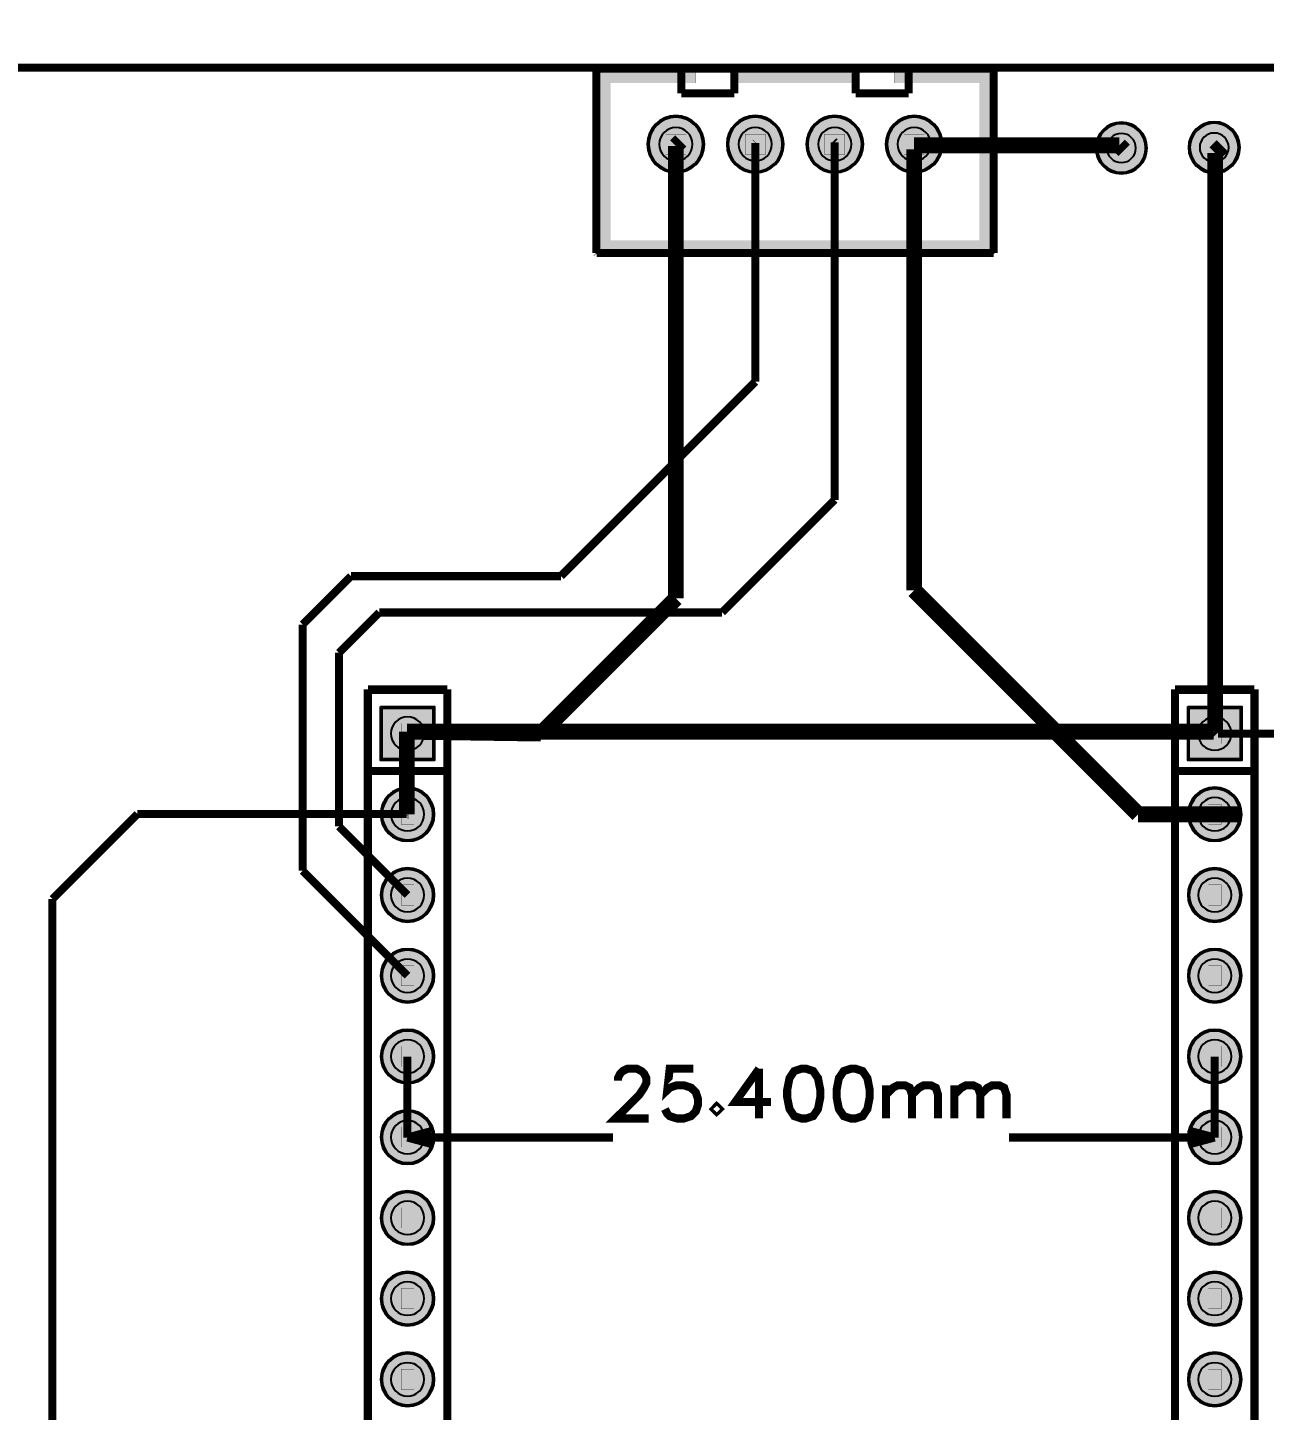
# Model space of a CAD drawing. Header units: millimetres. Extents: x 0 to 100, y -101 to 1.
# Drawn here: x 26.15 to 65.06, y -42.25 to 1.26 of the extents above; entities that cross this region are included whole.
import ezdxf

# ---------------------------------------------------------------- set-up
doc = ezdxf.new("R2010")
doc.units = ezdxf.units.MM
doc.header["$MEASUREMENT"] = 0
for name, color, linetype, true_color in [('Board-Outline-Layer', 7, 'Continuous', 0xff00ff), ('Bottom-Layer', 7, 'Continuous', 0x0000ff), ('Bottom-Paste-Mask-Layer', 7, 'Continuous', 0x800000), ('Bottom-Solder-Mask-Layer', 7, 'Continuous', 0xaa00ff), ('Component-Marking-Layer', 7, 'Continuous', 0x66ffcc), ('Component-Shape-Layer', 7, 'Continuous', 0x00cccc), ('Document-Layer', 7, 'Continuous', 0xffffff), ('Hole-Layer', 7, 'Continuous', 0x222222), ('Multi-Layer', 7, 'Continuous', 0xc0c0c0), ('Pin-Soldering-Layer', 7, 'Continuous', 0xcc9999), ('Top-Layer', 7, 'Continuous', 0xff0000), ('Top-Paste-Mask-Layer', 7, 'Continuous', 0x808080), ('Top-Silkscreen-Layer', 7, 'Continuous', 0xffcc00), ('Top-Solder-Mask-Layer', 7, 'Continuous', 0x800080)]:
    doc.layers.add(name, color=color, linetype=linetype, true_color=true_color)

msp = doc.modelspace()

# ---------------------------------------------------------------- hatches: boundary and pattern name
at = {"layer": 'Bottom-Layer'}
for points in [[(45.692, -2.413, 1), (47.392, -2.413, 1)], [(48.192, -2.413, 1), (49.892, -2.413, 1)], [(50.692, -2.413, 1), (52.392, -2.413, 1)], [(53.192, -2.413, 1), (54.892, -2.413, 1)], [(59.799, -2.531, 1), (61.323, -2.531, 1)], [(62.721, -2.516, 1), (64.245, -2.516, 1)], [(37.3, -20.155), (38.9, -20.155), (38.9, -21.755), (37.3, -21.755)], [(62.7, -20.155), (64.3, -20.155), (64.3, -21.755), (62.7, -21.755)], [(37.3, -23.495, 1), (38.9, -23.495, 1)], [(62.7, -23.495, 1), (64.3, -23.495, 1)], [(37.3, -26.035, 1), (38.9, -26.035, 1)], [(62.7, -26.035, 1), (64.3, -26.035, 1)], [(37.3, -28.575, 1), (38.9, -28.575, 1)], [(62.7, -28.575, 1), (64.3, -28.575, 1)], [(37.3, -31.115, 1), (38.9, -31.115, 1)], [(62.7, -31.115, 1), (64.3, -31.115, 1)], [(37.3, -33.655, 1), (38.9, -33.655, 1)], [(62.7, -33.655, 1), (64.3, -33.655, 1)], [(37.3, -36.195, 1), (38.9, -36.195, 1)], [(62.7, -36.195, 1), (64.3, -36.195, 1)], [(37.3, -38.735, 1), (38.9, -38.735, 1)], [(62.7, -38.735, 1), (64.3, -38.735, 1)], [(37.3, -41.275, 1), (38.9, -41.275, 1)], [(62.7, -41.275, 1), (64.3, -41.275, 1)]]:
    msp.add_hatch(color=256, dxfattribs=at).paths.add_polyline_path(points)
at = {"layer": 'Bottom-Paste-Mask-Layer'}
for points in [[(45.692, -2.413, 1), (47.392, -2.413, 1)], [(48.192, -2.413, 1), (49.892, -2.413, 1)], [(50.692, -2.413, 1), (52.392, -2.413, 1)], [(53.192, -2.413, 1), (54.892, -2.413, 1)], [(59.799, -2.531, 1), (61.323, -2.531, 1)], [(62.721, -2.516, 1), (64.245, -2.516, 1)], [(37.3, -20.155), (38.9, -20.155), (38.9, -21.755), (37.3, -21.755)], [(62.7, -20.155), (64.3, -20.155), (64.3, -21.755), (62.7, -21.755)], [(37.3, -23.495, 1), (38.9, -23.495, 1)], [(62.7, -23.495, 1), (64.3, -23.495, 1)], [(37.3, -26.035, 1), (38.9, -26.035, 1)], [(62.7, -26.035, 1), (64.3, -26.035, 1)], [(37.3, -28.575, 1), (38.9, -28.575, 1)], [(62.7, -28.575, 1), (64.3, -28.575, 1)], [(37.3, -31.115, 1), (38.9, -31.115, 1)], [(62.7, -31.115, 1), (64.3, -31.115, 1)], [(37.3, -33.655, 1), (38.9, -33.655, 1)], [(62.7, -33.655, 1), (64.3, -33.655, 1)], [(37.3, -36.195, 1), (38.9, -36.195, 1)], [(62.7, -36.195, 1), (64.3, -36.195, 1)], [(37.3, -38.735, 1), (38.9, -38.735, 1)], [(62.7, -38.735, 1), (64.3, -38.735, 1)], [(37.3, -41.275, 1), (38.9, -41.275, 1)], [(62.7, -41.275, 1), (64.3, -41.275, 1)]]:
    msp.add_hatch(color=256, dxfattribs=at).paths.add_polyline_path(points)
at = {"layer": 'Bottom-Solder-Mask-Layer'}
for points in [[(45.642, -2.413, 1), (47.442, -2.413, 1)], [(48.142, -2.413, 1), (49.942, -2.413, 1)], [(50.642, -2.413, 1), (52.442, -2.413, 1)], [(53.142, -2.413, 1), (54.942, -2.413, 1)], [(59.748, -2.531, 1), (61.374, -2.531, 1)], [(62.67, -2.516, 1), (64.296, -2.516, 1)], [(37.249, -20.104), (38.951, -20.104), (38.951, -21.806), (37.249, -21.806)], [(62.649, -20.104), (64.351, -20.104), (64.351, -21.806), (62.649, -21.806)], [(37.249, -23.495, 1), (38.951, -23.495, 1)], [(62.649, -23.495, 1), (64.351, -23.495, 1)], [(37.249, -26.035, 1), (38.951, -26.035, 1)], [(62.649, -26.035, 1), (64.351, -26.035, 1)], [(37.249, -28.575, 1), (38.951, -28.575, 1)], [(62.649, -28.575, 1), (64.351, -28.575, 1)], [(37.249, -31.115, 1), (38.951, -31.115, 1)], [(62.649, -31.115, 1), (64.351, -31.115, 1)], [(37.249, -33.655, 1), (38.951, -33.655, 1)], [(62.649, -33.655, 1), (64.351, -33.655, 1)], [(37.249, -36.195, 1), (38.951, -36.195, 1)], [(62.649, -36.195, 1), (64.351, -36.195, 1)], [(37.249, -38.735, 1), (38.951, -38.735, 1)], [(62.649, -38.735, 1), (64.351, -38.735, 1)], [(37.249, -41.275, 1), (38.951, -41.275, 1)], [(62.649, -41.275, 1), (64.351, -41.275, 1)]]:
    msp.add_hatch(color=256, dxfattribs=at).paths.add_polyline_path(points)
at = {"layer": 'Component-Marking-Layer'}
for points in [[(56.482, -0.038, 1), (56.602, -0.038, 1)], [(56.482, -0.038, 1), (56.602, -0.038, 1)], [(36.84, -19.685, 1), (36.96, -19.685, 1)], [(36.84, -19.685, 1), (36.96, -19.685, 1)], [(62.24, -19.685, 1), (62.36, -19.685, 1)], [(62.24, -19.685, 1), (62.36, -19.685, 1)]]:
    msp.add_hatch(color=256, dxfattribs=at).paths.add_polyline_path(points)
at = {"layer": 'Document-Layer'}
for points in [[(56.542, -0.087), (56.542, -5.837), (44.042, -5.837), (44.042, -0.087), (47.161, -0.087), (47.161, -0.487), (44.492, -0.487), (44.492, -5.437), (56.092, -5.437), (56.092, -0.487), (53.421, -0.487), (53.421, -0.087)], [(56.542, -0.087), (56.542, -5.837), (44.042, -5.837), (44.042, -0.087), (47.161, -0.087), (47.161, -0.487), (44.492, -0.487), (44.492, -5.437), (56.092, -5.437), (56.092, -0.487), (53.421, -0.487), (53.421, -0.087)], [(48.292, -0.087), (52.292, -0.087), (52.292, -0.487), (48.292, -0.487)], [(48.292, -0.087), (52.292, -0.087), (52.292, -0.487), (48.292, -0.487)]]:
    msp.add_hatch(color=256, dxfattribs=at).paths.add_polyline_path(points)
at = {"layer": 'Hole-Layer'}
for points in [[(46.017, -2.413, 1), (47.067, -2.413, 1)], [(48.517, -2.413, 1), (49.567, -2.413, 1)], [(51.017, -2.413, 1), (52.067, -2.413, 1)], [(53.517, -2.413, 1), (54.567, -2.413, 1)], [(60.104, -2.531, 1), (61.018, -2.531, 1)], [(63.026, -2.516, 1), (63.94, -2.516, 1)], [(37.575, -20.955, 1), (38.625, -20.955, 1)], [(62.975, -20.955, 1), (64.025, -20.955, 1)], [(37.575, -23.495, 1), (38.625, -23.495, 1)], [(62.975, -23.495, 1), (64.025, -23.495, 1)], [(37.575, -26.035, 1), (38.625, -26.035, 1)], [(62.975, -26.035, 1), (64.025, -26.035, 1)], [(37.575, -28.575, 1), (38.625, -28.575, 1)], [(62.975, -28.575, 1), (64.025, -28.575, 1)], [(37.575, -31.115, 1), (38.625, -31.115, 1)], [(62.975, -31.115, 1), (64.025, -31.115, 1)], [(37.575, -33.655, 1), (38.625, -33.655, 1)], [(62.975, -33.655, 1), (64.025, -33.655, 1)], [(37.575, -36.195, 1), (38.625, -36.195, 1)], [(62.975, -36.195, 1), (64.025, -36.195, 1)], [(37.575, -38.735, 1), (38.625, -38.735, 1)], [(62.975, -38.735, 1), (64.025, -38.735, 1)], [(37.575, -41.275, 1), (38.625, -41.275, 1)], [(62.975, -41.275, 1), (64.025, -41.275, 1)]]:
    msp.add_hatch(color=256, dxfattribs=at).paths.add_polyline_path(points)
at = {"layer": 'Multi-Layer'}
for points in [[(45.692, -2.413, 1), (47.392, -2.413, 1)], [(45.692, -2.413, 1), (47.392, -2.413, 1)], [(45.692, -2.413, 1), (47.392, -2.413, 1)], [(48.192, -2.413, 1), (49.892, -2.413, 1)], [(48.192, -2.413, 1), (49.892, -2.413, 1)], [(48.192, -2.413, 1), (49.892, -2.413, 1)], [(50.692, -2.413, 1), (52.392, -2.413, 1)], [(50.692, -2.413, 1), (52.392, -2.413, 1)], [(50.692, -2.413, 1), (52.392, -2.413, 1)], [(53.192, -2.413, 1), (54.892, -2.413, 1)], [(53.192, -2.413, 1), (54.892, -2.413, 1)], [(53.192, -2.413, 1), (54.892, -2.413, 1)], [(59.799, -2.531, 1), (61.323, -2.531, 1)], [(59.799, -2.531, 1), (61.323, -2.531, 1)], [(59.799, -2.531, 1), (61.323, -2.531, 1)], [(62.721, -2.516, 1), (64.245, -2.516, 1)], [(62.721, -2.516, 1), (64.245, -2.516, 1)], [(62.721, -2.516, 1), (64.245, -2.516, 1)], [(37.3, -20.155), (38.9, -20.155), (38.9, -21.755), (37.3, -21.755)], [(37.3, -20.155), (38.9, -20.155), (38.9, -21.755), (37.3, -21.755)], [(37.3, -20.155), (38.9, -20.155), (38.9, -21.755), (37.3, -21.755)], [(62.7, -20.155), (64.3, -20.155), (64.3, -21.755), (62.7, -21.755)], [(62.7, -20.155), (64.3, -20.155), (64.3, -21.755), (62.7, -21.755)], [(62.7, -20.155), (64.3, -20.155), (64.3, -21.755), (62.7, -21.755)], [(37.3, -23.495, 1), (38.9, -23.495, 1)], [(37.3, -23.495, 1), (38.9, -23.495, 1)], [(37.3, -23.495, 1), (38.9, -23.495, 1)], [(62.7, -23.495, 1), (64.3, -23.495, 1)], [(62.7, -23.495, 1), (64.3, -23.495, 1)], [(62.7, -23.495, 1), (64.3, -23.495, 1)], [(37.3, -26.035, 1), (38.9, -26.035, 1)], [(37.3, -26.035, 1), (38.9, -26.035, 1)], [(37.3, -26.035, 1), (38.9, -26.035, 1)], [(62.7, -26.035, 1), (64.3, -26.035, 1)], [(62.7, -26.035, 1), (64.3, -26.035, 1)], [(62.7, -26.035, 1), (64.3, -26.035, 1)], [(37.3, -28.575, 1), (38.9, -28.575, 1)], [(37.3, -28.575, 1), (38.9, -28.575, 1)], [(37.3, -28.575, 1), (38.9, -28.575, 1)], [(62.7, -28.575, 1), (64.3, -28.575, 1)], [(62.7, -28.575, 1), (64.3, -28.575, 1)], [(62.7, -28.575, 1), (64.3, -28.575, 1)], [(37.3, -31.115, 1), (38.9, -31.115, 1)], [(37.3, -31.115, 1), (38.9, -31.115, 1)], [(37.3, -31.115, 1), (38.9, -31.115, 1)], [(62.7, -31.115, 1), (64.3, -31.115, 1)], [(62.7, -31.115, 1), (64.3, -31.115, 1)], [(62.7, -31.115, 1), (64.3, -31.115, 1)], [(37.3, -33.655, 1), (38.9, -33.655, 1)], [(37.3, -33.655, 1), (38.9, -33.655, 1)], [(37.3, -33.655, 1), (38.9, -33.655, 1)], [(62.7, -33.655, 1), (64.3, -33.655, 1)], [(62.7, -33.655, 1), (64.3, -33.655, 1)], [(62.7, -33.655, 1), (64.3, -33.655, 1)], [(37.3, -36.195, 1), (38.9, -36.195, 1)], [(37.3, -36.195, 1), (38.9, -36.195, 1)], [(37.3, -36.195, 1), (38.9, -36.195, 1)], [(62.7, -36.195, 1), (64.3, -36.195, 1)], [(62.7, -36.195, 1), (64.3, -36.195, 1)], [(62.7, -36.195, 1), (64.3, -36.195, 1)], [(37.3, -38.735, 1), (38.9, -38.735, 1)], [(37.3, -38.735, 1), (38.9, -38.735, 1)], [(37.3, -38.735, 1), (38.9, -38.735, 1)], [(62.7, -38.735, 1), (64.3, -38.735, 1)], [(62.7, -38.735, 1), (64.3, -38.735, 1)], [(62.7, -38.735, 1), (64.3, -38.735, 1)], [(37.3, -41.275, 1), (38.9, -41.275, 1)], [(37.3, -41.275, 1), (38.9, -41.275, 1)], [(37.3, -41.275, 1), (38.9, -41.275, 1)], [(62.7, -41.275, 1), (64.3, -41.275, 1)], [(62.7, -41.275, 1), (64.3, -41.275, 1)], [(62.7, -41.275, 1), (64.3, -41.275, 1)]]:
    msp.add_hatch(color=256, dxfattribs=at).paths.add_polyline_path(points)
at = {"layer": 'Pin-Soldering-Layer'}
for points in [[(46.862, -2.733), (46.222, -2.733), (46.222, -2.093), (46.862, -2.093)], [(46.862, -2.733), (46.222, -2.733), (46.222, -2.093), (46.862, -2.093)], [(49.362, -2.733), (48.722, -2.733), (48.722, -2.093), (49.362, -2.093)], [(49.362, -2.733), (48.722, -2.733), (48.722, -2.093), (49.362, -2.093)], [(51.862, -2.733), (51.222, -2.733), (51.222, -2.093), (51.862, -2.093)], [(51.862, -2.733), (51.222, -2.733), (51.222, -2.093), (51.862, -2.093)], [(54.362, -2.733), (53.722, -2.733), (53.722, -2.093), (54.362, -2.093)], [(54.362, -2.733), (53.722, -2.733), (53.722, -2.093), (54.362, -2.093)], [(38.3, -20.635), (38.3, -21.275), (37.9, -21.275), (37.9, -20.635)], [(38.3, -20.635), (38.3, -21.275), (37.9, -21.275), (37.9, -20.635)], [(63.7, -20.635), (63.7, -21.275), (63.3, -21.275), (63.3, -20.635)], [(63.7, -20.635), (63.7, -21.275), (63.3, -21.275), (63.3, -20.635)], [(38.3, -23.175), (38.3, -23.815), (37.9, -23.815), (37.9, -23.175)], [(38.3, -23.175), (38.3, -23.815), (37.9, -23.815), (37.9, -23.175)], [(63.7, -23.175), (63.7, -23.815), (63.3, -23.815), (63.3, -23.175)], [(63.7, -23.175), (63.7, -23.815), (63.3, -23.815), (63.3, -23.175)], [(38.3, -25.715), (38.3, -26.355), (37.9, -26.355), (37.9, -25.715)], [(38.3, -25.715), (38.3, -26.355), (37.9, -26.355), (37.9, -25.715)], [(63.7, -25.715), (63.7, -26.355), (63.3, -26.355), (63.3, -25.715)], [(63.7, -25.715), (63.7, -26.355), (63.3, -26.355), (63.3, -25.715)], [(38.3, -28.255), (38.3, -28.895), (37.9, -28.895), (37.9, -28.255)], [(38.3, -28.255), (38.3, -28.895), (37.9, -28.895), (37.9, -28.255)], [(63.7, -28.255), (63.7, -28.895), (63.3, -28.895), (63.3, -28.255)], [(63.7, -28.255), (63.7, -28.895), (63.3, -28.895), (63.3, -28.255)], [(38.3, -30.795), (38.3, -31.435), (37.9, -31.435), (37.9, -30.795)], [(38.3, -30.795), (38.3, -31.435), (37.9, -31.435), (37.9, -30.795)], [(63.7, -30.795), (63.7, -31.435), (63.3, -31.435), (63.3, -30.795)], [(63.7, -30.795), (63.7, -31.435), (63.3, -31.435), (63.3, -30.795)], [(38.3, -33.335), (38.3, -33.975), (37.9, -33.975), (37.9, -33.335)], [(38.3, -33.335), (38.3, -33.975), (37.9, -33.975), (37.9, -33.335)], [(63.7, -33.335), (63.7, -33.975), (63.3, -33.975), (63.3, -33.335)], [(63.7, -33.335), (63.7, -33.975), (63.3, -33.975), (63.3, -33.335)], [(38.3, -35.875), (38.3, -36.515), (37.9, -36.515), (37.9, -35.875)], [(38.3, -35.875), (38.3, -36.515), (37.9, -36.515), (37.9, -35.875)], [(63.7, -35.875), (63.7, -36.515), (63.3, -36.515), (63.3, -35.875)], [(63.7, -35.875), (63.7, -36.515), (63.3, -36.515), (63.3, -35.875)], [(38.3, -38.415), (38.3, -39.055), (37.9, -39.055), (37.9, -38.415)], [(38.3, -38.415), (38.3, -39.055), (37.9, -39.055), (37.9, -38.415)], [(63.7, -38.415), (63.7, -39.055), (63.3, -39.055), (63.3, -38.415)], [(63.7, -38.415), (63.7, -39.055), (63.3, -39.055), (63.3, -38.415)], [(38.3, -40.955), (38.3, -41.595), (37.9, -41.595), (37.9, -40.955)], [(38.3, -40.955), (38.3, -41.595), (37.9, -41.595), (37.9, -40.955)], [(63.7, -40.955), (63.7, -41.595), (63.3, -41.595), (63.3, -40.955)], [(63.7, -40.955), (63.7, -41.595), (63.3, -41.595), (63.3, -40.955)]]:
    msp.add_hatch(color=256, dxfattribs=at).paths.add_polyline_path(points)
at = {"layer": 'Top-Layer'}
for points in [[(45.692, -2.413, 1), (47.392, -2.413, 1)], [(48.192, -2.413, 1), (49.892, -2.413, 1)], [(50.692, -2.413, 1), (52.392, -2.413, 1)], [(53.192, -2.413, 1), (54.892, -2.413, 1)], [(59.799, -2.531, 1), (61.323, -2.531, 1)], [(62.721, -2.516, 1), (64.245, -2.516, 1)], [(37.3, -20.155), (38.9, -20.155), (38.9, -21.755), (37.3, -21.755)], [(62.7, -20.155), (64.3, -20.155), (64.3, -21.755), (62.7, -21.755)], [(37.3, -23.495, 1), (38.9, -23.495, 1)], [(62.7, -23.495, 1), (64.3, -23.495, 1)], [(37.3, -26.035, 1), (38.9, -26.035, 1)], [(62.7, -26.035, 1), (64.3, -26.035, 1)], [(37.3, -28.575, 1), (38.9, -28.575, 1)], [(62.7, -28.575, 1), (64.3, -28.575, 1)], [(37.3, -31.115, 1), (38.9, -31.115, 1)], [(62.7, -31.115, 1), (64.3, -31.115, 1)], [(37.3, -33.655, 1), (38.9, -33.655, 1)], [(62.7, -33.655, 1), (64.3, -33.655, 1)], [(37.3, -36.195, 1), (38.9, -36.195, 1)], [(62.7, -36.195, 1), (64.3, -36.195, 1)], [(37.3, -38.735, 1), (38.9, -38.735, 1)], [(62.7, -38.735, 1), (64.3, -38.735, 1)], [(37.3, -41.275, 1), (38.9, -41.275, 1)], [(62.7, -41.275, 1), (64.3, -41.275, 1)]]:
    msp.add_hatch(color=256, dxfattribs=at).paths.add_polyline_path(points)
at = {"layer": 'Top-Paste-Mask-Layer'}
for points in [[(45.692, -2.413, 1), (47.392, -2.413, 1)], [(48.192, -2.413, 1), (49.892, -2.413, 1)], [(50.692, -2.413, 1), (52.392, -2.413, 1)], [(53.192, -2.413, 1), (54.892, -2.413, 1)], [(59.799, -2.531, 1), (61.323, -2.531, 1)], [(62.721, -2.516, 1), (64.245, -2.516, 1)], [(37.3, -20.155), (38.9, -20.155), (38.9, -21.755), (37.3, -21.755)], [(62.7, -20.155), (64.3, -20.155), (64.3, -21.755), (62.7, -21.755)], [(37.3, -23.495, 1), (38.9, -23.495, 1)], [(62.7, -23.495, 1), (64.3, -23.495, 1)], [(37.3, -26.035, 1), (38.9, -26.035, 1)], [(62.7, -26.035, 1), (64.3, -26.035, 1)], [(37.3, -28.575, 1), (38.9, -28.575, 1)], [(62.7, -28.575, 1), (64.3, -28.575, 1)], [(37.3, -31.115, 1), (38.9, -31.115, 1)], [(62.7, -31.115, 1), (64.3, -31.115, 1)], [(37.3, -33.655, 1), (38.9, -33.655, 1)], [(62.7, -33.655, 1), (64.3, -33.655, 1)], [(37.3, -36.195, 1), (38.9, -36.195, 1)], [(62.7, -36.195, 1), (64.3, -36.195, 1)], [(37.3, -38.735, 1), (38.9, -38.735, 1)], [(62.7, -38.735, 1), (64.3, -38.735, 1)], [(37.3, -41.275, 1), (38.9, -41.275, 1)], [(62.7, -41.275, 1), (64.3, -41.275, 1)]]:
    msp.add_hatch(color=256, dxfattribs=at).paths.add_polyline_path(points)
at = {"layer": 'Top-Solder-Mask-Layer'}
for points in [[(45.642, -2.413, 1), (47.442, -2.413, 1)], [(48.142, -2.413, 1), (49.942, -2.413, 1)], [(50.642, -2.413, 1), (52.442, -2.413, 1)], [(53.142, -2.413, 1), (54.942, -2.413, 1)], [(59.748, -2.531, 1), (61.374, -2.531, 1)], [(62.67, -2.516, 1), (64.296, -2.516, 1)], [(37.249, -20.104), (38.951, -20.104), (38.951, -21.806), (37.249, -21.806)], [(62.649, -20.104), (64.351, -20.104), (64.351, -21.806), (62.649, -21.806)], [(37.249, -23.495, 1), (38.951, -23.495, 1)], [(62.649, -23.495, 1), (64.351, -23.495, 1)], [(37.249, -26.035, 1), (38.951, -26.035, 1)], [(62.649, -26.035, 1), (64.351, -26.035, 1)], [(37.249, -28.575, 1), (38.951, -28.575, 1)], [(62.649, -28.575, 1), (64.351, -28.575, 1)], [(37.249, -31.115, 1), (38.951, -31.115, 1)], [(62.649, -31.115, 1), (64.351, -31.115, 1)], [(37.249, -33.655, 1), (38.951, -33.655, 1)], [(62.649, -33.655, 1), (64.351, -33.655, 1)], [(37.249, -36.195, 1), (38.951, -36.195, 1)], [(62.649, -36.195, 1), (64.351, -36.195, 1)], [(37.249, -38.735, 1), (38.951, -38.735, 1)], [(62.649, -38.735, 1), (64.351, -38.735, 1)], [(37.249, -41.275, 1), (38.951, -41.275, 1)], [(62.649, -41.275, 1), (64.351, -41.275, 1)]]:
    msp.add_hatch(color=256, dxfattribs=at).paths.add_polyline_path(points)

# ---------------------------------------------------------------- linework, layer by layer
at = {"layer": 'Board-Outline-Layer', "const_width": 0.254}
msp.add_lwpolyline([(0, -100), (0, 0), (100, 0), (100, -100)], close=True, dxfattribs=at)
at = {"layer": 'Bottom-Layer'}
for points in [[(45.692, -2.413, 1), (47.392, -2.413, 1)], [(48.192, -2.413, 1), (49.892, -2.413, 1)], [(50.692, -2.413, 1), (52.392, -2.413, 1)], [(53.192, -2.413, 1), (54.892, -2.413, 1)], [(59.799, -2.531, 1), (61.323, -2.531, 1)], [(62.721, -2.516, 1), (64.245, -2.516, 1)]]:
    msp.add_lwpolyline(points, format="xyb", close=True, dxfattribs=at)
for points, const_width in [([(46.696, -2.309), (46.542, -2.463)], 0.5), ([(46.542, -2.463), (46.542, -16.704)], 0.5), ([(63.512, -2.689), (63.74, -2.461)], 0.5), ([(63.512, -20.875), (63.512, -2.689)], 0.5), ([(42.351, -20.895), (46.542, -16.704)], 0.5), ([(38.078, -23.495), (38.078, -20.895)], 0.5), ([(38.078, -20.895), (38.103, -20.895)], 0.5), ([(38.103, -20.895), (42.291, -20.955)], 0.5), ([(38.103, -20.895), (42.351, -20.895)], 0.5), ([(42.291, -20.955), (42.351, -20.895)], 0.5), ([(42.351, -20.895), (63.467, -20.895)], 0.5), ([(63.467, -20.895), (63.548, -20.976)], 0.5), ([(69.723, -20.955), (63.603, -20.955)], 0.254), ([(26.924, -26.162), (29.6, -23.486)], 0.254), ([(29.6, -23.486), (38.069, -23.486)], 0.254), ([(38.069, -23.486), (38.078, -23.495)], 0.254), ([(38.099, -23.516), (38.102, -23.519)], 0.254), ([(38.099, -23.516), (38.128, -23.516)], 0.254), ([(26.924, -43.053), (26.924, -26.162)], 0.254)]:
    msp.add_lwpolyline(points, dxfattribs=dict(at, const_width=const_width))
for points in [[(37.3, -20.155), (38.9, -20.155), (38.9, -21.755), (37.3, -21.755)], [(62.7, -20.155), (64.3, -20.155), (64.3, -21.755), (62.7, -21.755)]]:
    msp.add_lwpolyline(points, close=True, dxfattribs=at)
for points in [[(37.3, -23.495, 1), (38.9, -23.495), (38.9, -23.495, 1), (37.3, -23.495)], [(62.7, -23.495, 1), (64.3, -23.495), (64.3, -23.495, 1), (62.7, -23.495)], [(37.3, -26.035, 1), (38.9, -26.035), (38.9, -26.035, 1), (37.3, -26.035)], [(62.7, -26.035, 1), (64.3, -26.035), (64.3, -26.035, 1), (62.7, -26.035)], [(37.3, -28.575, 1), (38.9, -28.575), (38.9, -28.575, 1), (37.3, -28.575)], [(62.7, -28.575, 1), (64.3, -28.575), (64.3, -28.575, 1), (62.7, -28.575)], [(37.3, -31.115, 1), (38.9, -31.115), (38.9, -31.115, 1), (37.3, -31.115)], [(62.7, -31.115, 1), (64.3, -31.115), (64.3, -31.115, 1), (62.7, -31.115)], [(37.3, -33.655, 1), (38.9, -33.655), (38.9, -33.655, 1), (37.3, -33.655)], [(62.7, -33.655, 1), (64.3, -33.655), (64.3, -33.655, 1), (62.7, -33.655)], [(37.3, -36.195, 1), (38.9, -36.195), (38.9, -36.195, 1), (37.3, -36.195)], [(62.7, -36.195, 1), (64.3, -36.195), (64.3, -36.195, 1), (62.7, -36.195)], [(37.3, -38.735, 1), (38.9, -38.735), (38.9, -38.735, 1), (37.3, -38.735)], [(62.7, -38.735, 1), (64.3, -38.735), (64.3, -38.735, 1), (62.7, -38.735)], [(37.3, -41.275, 1), (38.9, -41.275), (38.9, -41.275, 1), (37.3, -41.275)], [(62.7, -41.275, 1), (64.3, -41.275), (64.3, -41.275, 1), (62.7, -41.275)]]:
    msp.add_lwpolyline(points, format="xyb", dxfattribs=at)
at = {"layer": 'Bottom-Paste-Mask-Layer'}
for points in [[(45.692, -2.413, 1), (47.392, -2.413, 1)], [(48.192, -2.413, 1), (49.892, -2.413, 1)], [(50.692, -2.413, 1), (52.392, -2.413, 1)], [(53.192, -2.413, 1), (54.892, -2.413, 1)], [(59.799, -2.531, 1), (61.323, -2.531, 1)], [(62.721, -2.516, 1), (64.245, -2.516, 1)]]:
    msp.add_lwpolyline(points, format="xyb", close=True, dxfattribs=at)
for points in [[(37.3, -20.155), (38.9, -20.155), (38.9, -21.755), (37.3, -21.755)], [(62.7, -20.155), (64.3, -20.155), (64.3, -21.755), (62.7, -21.755)]]:
    msp.add_lwpolyline(points, close=True, dxfattribs=at)
for points in [[(37.3, -23.495, 1), (38.9, -23.495), (38.9, -23.495, 1), (37.3, -23.495)], [(62.7, -23.495, 1), (64.3, -23.495), (64.3, -23.495, 1), (62.7, -23.495)], [(37.3, -26.035, 1), (38.9, -26.035), (38.9, -26.035, 1), (37.3, -26.035)], [(62.7, -26.035, 1), (64.3, -26.035), (64.3, -26.035, 1), (62.7, -26.035)], [(37.3, -28.575, 1), (38.9, -28.575), (38.9, -28.575, 1), (37.3, -28.575)], [(62.7, -28.575, 1), (64.3, -28.575), (64.3, -28.575, 1), (62.7, -28.575)], [(37.3, -31.115, 1), (38.9, -31.115), (38.9, -31.115, 1), (37.3, -31.115)], [(62.7, -31.115, 1), (64.3, -31.115), (64.3, -31.115, 1), (62.7, -31.115)], [(37.3, -33.655, 1), (38.9, -33.655), (38.9, -33.655, 1), (37.3, -33.655)], [(62.7, -33.655, 1), (64.3, -33.655), (64.3, -33.655, 1), (62.7, -33.655)], [(37.3, -36.195, 1), (38.9, -36.195), (38.9, -36.195, 1), (37.3, -36.195)], [(62.7, -36.195, 1), (64.3, -36.195), (64.3, -36.195, 1), (62.7, -36.195)], [(37.3, -38.735, 1), (38.9, -38.735), (38.9, -38.735, 1), (37.3, -38.735)], [(62.7, -38.735, 1), (64.3, -38.735), (64.3, -38.735, 1), (62.7, -38.735)], [(37.3, -41.275, 1), (38.9, -41.275), (38.9, -41.275, 1), (37.3, -41.275)], [(62.7, -41.275, 1), (64.3, -41.275), (64.3, -41.275, 1), (62.7, -41.275)]]:
    msp.add_lwpolyline(points, format="xyb", dxfattribs=at)
at = {"layer": 'Bottom-Solder-Mask-Layer'}
for points in [[(45.642, -2.413, 1), (47.442, -2.413, 1)], [(48.142, -2.413, 1), (49.942, -2.413, 1)], [(50.642, -2.413, 1), (52.442, -2.413, 1)], [(53.142, -2.413, 1), (54.942, -2.413, 1)], [(37.249, -23.495, 1), (38.951, -23.495, 1)], [(62.649, -23.495, 1), (64.351, -23.495, 1)], [(37.249, -26.035, 1), (38.951, -26.035, 1)], [(62.649, -26.035, 1), (64.351, -26.035, 1)], [(37.249, -28.575, 1), (38.951, -28.575, 1)], [(62.649, -28.575, 1), (64.351, -28.575, 1)], [(37.249, -31.115, 1), (38.951, -31.115, 1)], [(62.649, -31.115, 1), (64.351, -31.115, 1)], [(37.249, -33.655, 1), (38.951, -33.655, 1)], [(62.649, -33.655, 1), (64.351, -33.655, 1)], [(37.249, -36.195, 1), (38.951, -36.195, 1)], [(62.649, -36.195, 1), (64.351, -36.195, 1)], [(37.249, -38.735, 1), (38.951, -38.735, 1)], [(62.649, -38.735, 1), (64.351, -38.735, 1)], [(37.249, -41.275, 1), (38.951, -41.275, 1)], [(62.649, -41.275, 1), (64.351, -41.275, 1)]]:
    msp.add_lwpolyline(points, format="xyb", close=True, dxfattribs=at)
for points in [[(59.748, -2.531, 1), (61.374, -2.531), (61.374, -2.531, 1), (59.748, -2.531)], [(62.67, -2.516, 1), (64.296, -2.516), (64.296, -2.516, 1), (62.67, -2.516)]]:
    msp.add_lwpolyline(points, format="xyb", dxfattribs=at)
for points in [[(37.249, -20.104), (38.951, -20.104), (38.951, -21.806), (37.249, -21.806)], [(62.649, -20.104), (64.351, -20.104), (64.351, -21.806), (62.649, -21.806)]]:
    msp.add_lwpolyline(points, close=True, dxfattribs=at)
at = {"layer": 'Component-Marking-Layer', "const_width": 0.00508}
for points in [[(56.482, -0.038, 1), (56.602, -0.038), (56.602, -0.038, 1), (56.482, -0.038)], [(56.482, -0.038, 1), (56.602, -0.038), (56.602, -0.038, 1), (56.482, -0.038)], [(36.84, -19.685, 1), (36.96, -19.685), (36.96, -19.685, 1), (36.84, -19.685)], [(36.84, -19.685, 1), (36.96, -19.685), (36.96, -19.685, 1), (36.84, -19.685)], [(62.24, -19.685, 1), (62.36, -19.685), (62.36, -19.685, 1), (62.24, -19.685)], [(62.24, -19.685, 1), (62.36, -19.685), (62.36, -19.685, 1), (62.24, -19.685)]]:
    msp.add_lwpolyline(points, format="xyb", dxfattribs=at)
at = {"layer": 'Component-Shape-Layer', "const_width": 0.0508}
for points in [[(56.542, -0.038), (56.542, -5.838), (44.042, -5.838), (44.042, -0.038)], [(56.542, -0.038), (56.542, -5.838), (44.042, -5.838), (44.042, -0.038)], [(36.9, -19.685), (39.3, -19.685), (39.3, -75.565), (36.9, -75.565)], [(36.9, -19.685), (39.3, -19.685), (39.3, -75.565), (36.9, -75.565)], [(62.3, -19.685), (64.7, -19.685), (64.7, -75.565), (62.3, -75.565)], [(62.3, -19.685), (64.7, -19.685), (64.7, -75.565), (62.3, -75.565)]]:
    msp.add_lwpolyline(points, close=True, dxfattribs=at)
at = {"layer": 'Document-Layer'}
for points, const_width in [([(56.542, -0.087), (56.542, -5.837), (44.042, -5.837), (44.042, -0.087), (47.161, -0.087), (47.161, -0.487), (44.492, -0.487), (44.492, -5.437), (56.092, -5.437), (56.092, -0.487), (53.421, -0.487), (53.421, -0.087)], 0.00508), ([(56.542, -0.087), (56.542, -5.837), (44.042, -5.837), (44.042, -0.087), (47.161, -0.087), (47.161, -0.487), (44.492, -0.487), (44.492, -5.437), (56.092, -5.437), (56.092, -0.487), (53.421, -0.487), (53.421, -0.087)], 0.00508), ([(48.292, -0.087), (52.292, -0.087), (52.292, -0.487), (48.292, -0.487)], 0.00508), ([(48.292, -0.087), (52.292, -0.087), (52.292, -0.487), (48.292, -0.487)], 0.00508), ([(50.492, -31.501), (50.268, -31.575), (50.118, -31.798), (50.045, -32.172), (50.045, -32.395), (50.118, -32.769), (50.268, -32.992), (50.492, -33.066), (50.642, -33.066), (50.865, -32.992), (51.015, -32.769), (51.089, -32.395), (51.089, -32.172), (51.015, -31.798), (50.865, -31.575), (50.642, -31.501)], 0.254), ([(52.046, -31.501), (51.823, -31.575), (51.673, -31.798), (51.599, -32.172), (51.599, -32.395), (51.673, -32.769), (51.823, -32.992), (52.046, -33.066), (52.196, -33.066), (52.42, -32.992), (52.57, -32.769), (52.643, -32.395), (52.643, -32.172), (52.57, -31.798), (52.42, -31.575), (52.196, -31.501)], 0.254), ([(47.827, -32.695), (47.754, -32.769), (47.827, -32.842), (47.904, -32.769)], 0.254)]:
    msp.add_lwpolyline(points, close=True, dxfattribs=dict(at, const_width=const_width))
at = {"layer": 'Document-Layer', "const_width": 0.254}
for points in [[(38.095, -31.125), (38.095, -33.665)], [(63.495, -31.125), (63.495, -33.665)], [(44.718, -31.872), (44.718, -31.798), (44.795, -31.649), (44.868, -31.575), (45.018, -31.501), (45.315, -31.501), (45.465, -31.575), (45.541, -31.649), (45.615, -31.798), (45.615, -31.948), (45.541, -32.098), (45.392, -32.322), (44.645, -33.066), (45.689, -33.066)], [(47.096, -31.501), (46.349, -31.501), (46.273, -32.172), (46.349, -32.098), (46.573, -32.022), (46.796, -32.022), (47.02, -32.098), (47.17, -32.245), (47.243, -32.469), (47.243, -32.619), (47.17, -32.842), (47.02, -32.992), (46.796, -33.066), (46.573, -33.066), (46.349, -32.992), (46.273, -32.919), (46.199, -32.769)], [(49.161, -31.501), (48.414, -32.545), (49.534, -32.545)], [(49.161, -31.501), (49.161, -33.066)], [(53.154, -32.022), (53.154, -33.066)], [(53.154, -32.322), (53.377, -32.098), (53.527, -32.022), (53.751, -32.022), (53.901, -32.098), (53.974, -32.322), (53.974, -33.066)], [(53.974, -32.322), (54.198, -32.098), (54.348, -32.022), (54.571, -32.022), (54.721, -32.098), (54.795, -32.322), (54.795, -33.066)], [(55.305, -32.022), (55.305, -33.066)], [(55.305, -32.322), (55.529, -32.098), (55.679, -32.022), (55.902, -32.022), (56.052, -32.098), (56.126, -32.322), (56.126, -33.066)], [(56.126, -32.322), (56.349, -32.098), (56.499, -32.022), (56.722, -32.022), (56.872, -32.098), (56.946, -32.322), (56.946, -33.066)], [(38.095, -33.665), (38.831, -33.468)], [(63.495, -33.665), (62.759, -33.468)], [(38.095, -33.665), (38.831, -33.863)], [(38.095, -33.665), (44.569, -33.665)], [(57.022, -33.665), (63.495, -33.665)], [(63.495, -33.665), (62.759, -33.863)]]:
    msp.add_lwpolyline(points, dxfattribs=at)
at = {"layer": 'Hole-Layer'}
for points in [[(46.017, -2.413, 1), (47.067, -2.413, 1)], [(48.517, -2.413, 1), (49.567, -2.413, 1)], [(51.017, -2.413, 1), (52.067, -2.413, 1)], [(53.517, -2.413, 1), (54.567, -2.413, 1)], [(60.104, -2.531, 1), (61.018, -2.531, 1)], [(63.026, -2.516, 1), (63.94, -2.516, 1)], [(37.575, -20.955, 1), (38.625, -20.955, 1)], [(62.975, -20.955, 1), (64.025, -20.955, 1)], [(37.575, -23.495, 1), (38.625, -23.495, 1)], [(62.975, -23.495, 1), (64.025, -23.495, 1)], [(37.575, -26.035, 1), (38.625, -26.035, 1)], [(62.975, -26.035, 1), (64.025, -26.035, 1)], [(37.575, -28.575, 1), (38.625, -28.575, 1)], [(62.975, -28.575, 1), (64.025, -28.575, 1)], [(37.575, -31.115, 1), (38.625, -31.115, 1)], [(62.975, -31.115, 1), (64.025, -31.115, 1)], [(37.575, -33.655, 1), (38.625, -33.655, 1)], [(62.975, -33.655, 1), (64.025, -33.655, 1)], [(37.575, -36.195, 1), (38.625, -36.195, 1)], [(62.975, -36.195, 1), (64.025, -36.195, 1)], [(37.575, -38.735, 1), (38.625, -38.735, 1)], [(62.975, -38.735, 1), (64.025, -38.735, 1)], [(37.575, -41.275, 1), (38.625, -41.275, 1)], [(62.975, -41.275, 1), (64.025, -41.275, 1)]]:
    msp.add_lwpolyline(points, format="xyb", close=True, dxfattribs=at)
at = {"layer": 'Multi-Layer'}
for points in [[(45.692, -2.413, 1), (47.392, -2.413, 1)], [(45.692, -2.413, 1), (47.392, -2.413, 1)], [(45.692, -2.413, 1), (47.392, -2.413, 1)], [(48.192, -2.413, 1), (49.892, -2.413, 1)], [(48.192, -2.413, 1), (49.892, -2.413, 1)], [(48.192, -2.413, 1), (49.892, -2.413, 1)], [(50.692, -2.413, 1), (52.392, -2.413, 1)], [(50.692, -2.413, 1), (52.392, -2.413, 1)], [(50.692, -2.413, 1), (52.392, -2.413, 1)], [(53.192, -2.413, 1), (54.892, -2.413, 1)], [(53.192, -2.413, 1), (54.892, -2.413, 1)], [(53.192, -2.413, 1), (54.892, -2.413, 1)], [(59.799, -2.531, 1), (61.323, -2.531, 1)], [(59.799, -2.531, 1), (61.323, -2.531, 1)], [(59.799, -2.531, 1), (61.323, -2.531, 1)], [(62.721, -2.516, 1), (64.245, -2.516, 1)], [(62.721, -2.516, 1), (64.245, -2.516, 1)], [(62.721, -2.516, 1), (64.245, -2.516, 1)]]:
    msp.add_lwpolyline(points, format="xyb", close=True, dxfattribs=at)
for points in [[(37.3, -20.155), (38.9, -20.155), (38.9, -21.755), (37.3, -21.755)], [(37.3, -20.155), (38.9, -20.155), (38.9, -21.755), (37.3, -21.755)], [(37.3, -20.155), (38.9, -20.155), (38.9, -21.755), (37.3, -21.755)], [(62.7, -20.155), (64.3, -20.155), (64.3, -21.755), (62.7, -21.755)], [(62.7, -20.155), (64.3, -20.155), (64.3, -21.755), (62.7, -21.755)], [(62.7, -20.155), (64.3, -20.155), (64.3, -21.755), (62.7, -21.755)]]:
    msp.add_lwpolyline(points, close=True, dxfattribs=at)
for points in [[(37.3, -23.495, 1), (38.9, -23.495), (38.9, -23.495, 1), (37.3, -23.495)], [(37.3, -23.495, 1), (38.9, -23.495), (38.9, -23.495, 1), (37.3, -23.495)], [(37.3, -23.495, 1), (38.9, -23.495), (38.9, -23.495, 1), (37.3, -23.495)], [(62.7, -23.495, 1), (64.3, -23.495), (64.3, -23.495, 1), (62.7, -23.495)], [(62.7, -23.495, 1), (64.3, -23.495), (64.3, -23.495, 1), (62.7, -23.495)], [(62.7, -23.495, 1), (64.3, -23.495), (64.3, -23.495, 1), (62.7, -23.495)], [(37.3, -26.035, 1), (38.9, -26.035), (38.9, -26.035, 1), (37.3, -26.035)], [(37.3, -26.035, 1), (38.9, -26.035), (38.9, -26.035, 1), (37.3, -26.035)], [(37.3, -26.035, 1), (38.9, -26.035), (38.9, -26.035, 1), (37.3, -26.035)], [(62.7, -26.035, 1), (64.3, -26.035), (64.3, -26.035, 1), (62.7, -26.035)], [(62.7, -26.035, 1), (64.3, -26.035), (64.3, -26.035, 1), (62.7, -26.035)], [(62.7, -26.035, 1), (64.3, -26.035), (64.3, -26.035, 1), (62.7, -26.035)], [(37.3, -28.575, 1), (38.9, -28.575), (38.9, -28.575, 1), (37.3, -28.575)], [(37.3, -28.575, 1), (38.9, -28.575), (38.9, -28.575, 1), (37.3, -28.575)], [(37.3, -28.575, 1), (38.9, -28.575), (38.9, -28.575, 1), (37.3, -28.575)], [(62.7, -28.575, 1), (64.3, -28.575), (64.3, -28.575, 1), (62.7, -28.575)], [(62.7, -28.575, 1), (64.3, -28.575), (64.3, -28.575, 1), (62.7, -28.575)], [(62.7, -28.575, 1), (64.3, -28.575), (64.3, -28.575, 1), (62.7, -28.575)], [(37.3, -31.115, 1), (38.9, -31.115), (38.9, -31.115, 1), (37.3, -31.115)], [(37.3, -31.115, 1), (38.9, -31.115), (38.9, -31.115, 1), (37.3, -31.115)], [(37.3, -31.115, 1), (38.9, -31.115), (38.9, -31.115, 1), (37.3, -31.115)], [(62.7, -31.115, 1), (64.3, -31.115), (64.3, -31.115, 1), (62.7, -31.115)], [(62.7, -31.115, 1), (64.3, -31.115), (64.3, -31.115, 1), (62.7, -31.115)], [(62.7, -31.115, 1), (64.3, -31.115), (64.3, -31.115, 1), (62.7, -31.115)], [(37.3, -33.655, 1), (38.9, -33.655), (38.9, -33.655, 1), (37.3, -33.655)], [(37.3, -33.655, 1), (38.9, -33.655), (38.9, -33.655, 1), (37.3, -33.655)], [(37.3, -33.655, 1), (38.9, -33.655), (38.9, -33.655, 1), (37.3, -33.655)], [(62.7, -33.655, 1), (64.3, -33.655), (64.3, -33.655, 1), (62.7, -33.655)], [(62.7, -33.655, 1), (64.3, -33.655), (64.3, -33.655, 1), (62.7, -33.655)], [(62.7, -33.655, 1), (64.3, -33.655), (64.3, -33.655, 1), (62.7, -33.655)], [(37.3, -36.195, 1), (38.9, -36.195), (38.9, -36.195, 1), (37.3, -36.195)], [(37.3, -36.195, 1), (38.9, -36.195), (38.9, -36.195, 1), (37.3, -36.195)], [(37.3, -36.195, 1), (38.9, -36.195), (38.9, -36.195, 1), (37.3, -36.195)], [(62.7, -36.195, 1), (64.3, -36.195), (64.3, -36.195, 1), (62.7, -36.195)], [(62.7, -36.195, 1), (64.3, -36.195), (64.3, -36.195, 1), (62.7, -36.195)], [(62.7, -36.195, 1), (64.3, -36.195), (64.3, -36.195, 1), (62.7, -36.195)], [(37.3, -38.735, 1), (38.9, -38.735), (38.9, -38.735, 1), (37.3, -38.735)], [(37.3, -38.735, 1), (38.9, -38.735), (38.9, -38.735, 1), (37.3, -38.735)], [(37.3, -38.735, 1), (38.9, -38.735), (38.9, -38.735, 1), (37.3, -38.735)], [(62.7, -38.735, 1), (64.3, -38.735), (64.3, -38.735, 1), (62.7, -38.735)], [(62.7, -38.735, 1), (64.3, -38.735), (64.3, -38.735, 1), (62.7, -38.735)], [(62.7, -38.735, 1), (64.3, -38.735), (64.3, -38.735, 1), (62.7, -38.735)], [(37.3, -41.275, 1), (38.9, -41.275), (38.9, -41.275, 1), (37.3, -41.275)], [(37.3, -41.275, 1), (38.9, -41.275), (38.9, -41.275, 1), (37.3, -41.275)], [(37.3, -41.275, 1), (38.9, -41.275), (38.9, -41.275, 1), (37.3, -41.275)], [(62.7, -41.275, 1), (64.3, -41.275), (64.3, -41.275, 1), (62.7, -41.275)], [(62.7, -41.275, 1), (64.3, -41.275), (64.3, -41.275, 1), (62.7, -41.275)], [(62.7, -41.275, 1), (64.3, -41.275), (64.3, -41.275, 1), (62.7, -41.275)]]:
    msp.add_lwpolyline(points, format="xyb", dxfattribs=at)
at = {"layer": 'Pin-Soldering-Layer', "const_width": 0.00508}
for points in [[(46.862, -2.733), (46.222, -2.733), (46.222, -2.093), (46.862, -2.093)], [(46.862, -2.733), (46.222, -2.733), (46.222, -2.093), (46.862, -2.093)], [(49.362, -2.733), (48.722, -2.733), (48.722, -2.093), (49.362, -2.093)], [(49.362, -2.733), (48.722, -2.733), (48.722, -2.093), (49.362, -2.093)], [(51.862, -2.733), (51.222, -2.733), (51.222, -2.093), (51.862, -2.093)], [(51.862, -2.733), (51.222, -2.733), (51.222, -2.093), (51.862, -2.093)], [(54.362, -2.733), (53.722, -2.733), (53.722, -2.093), (54.362, -2.093)], [(54.362, -2.733), (53.722, -2.733), (53.722, -2.093), (54.362, -2.093)], [(38.3, -20.635), (38.3, -21.275), (37.9, -21.275), (37.9, -20.635)], [(38.3, -20.635), (38.3, -21.275), (37.9, -21.275), (37.9, -20.635)], [(63.7, -20.635), (63.7, -21.275), (63.3, -21.275), (63.3, -20.635)], [(63.7, -20.635), (63.7, -21.275), (63.3, -21.275), (63.3, -20.635)], [(38.3, -23.175), (38.3, -23.815), (37.9, -23.815), (37.9, -23.175)], [(38.3, -23.175), (38.3, -23.815), (37.9, -23.815), (37.9, -23.175)], [(63.7, -23.175), (63.7, -23.815), (63.3, -23.815), (63.3, -23.175)], [(63.7, -23.175), (63.7, -23.815), (63.3, -23.815), (63.3, -23.175)], [(38.3, -25.715), (38.3, -26.355), (37.9, -26.355), (37.9, -25.715)], [(38.3, -25.715), (38.3, -26.355), (37.9, -26.355), (37.9, -25.715)], [(63.7, -25.715), (63.7, -26.355), (63.3, -26.355), (63.3, -25.715)], [(63.7, -25.715), (63.7, -26.355), (63.3, -26.355), (63.3, -25.715)], [(38.3, -28.255), (38.3, -28.895), (37.9, -28.895), (37.9, -28.255)], [(38.3, -28.255), (38.3, -28.895), (37.9, -28.895), (37.9, -28.255)], [(63.7, -28.255), (63.7, -28.895), (63.3, -28.895), (63.3, -28.255)], [(63.7, -28.255), (63.7, -28.895), (63.3, -28.895), (63.3, -28.255)], [(38.3, -30.795), (38.3, -31.435), (37.9, -31.435), (37.9, -30.795)], [(38.3, -30.795), (38.3, -31.435), (37.9, -31.435), (37.9, -30.795)], [(63.7, -30.795), (63.7, -31.435), (63.3, -31.435), (63.3, -30.795)], [(63.7, -30.795), (63.7, -31.435), (63.3, -31.435), (63.3, -30.795)], [(38.3, -33.335), (38.3, -33.975), (37.9, -33.975), (37.9, -33.335)], [(38.3, -33.335), (38.3, -33.975), (37.9, -33.975), (37.9, -33.335)], [(63.7, -33.335), (63.7, -33.975), (63.3, -33.975), (63.3, -33.335)], [(63.7, -33.335), (63.7, -33.975), (63.3, -33.975), (63.3, -33.335)], [(38.3, -35.875), (38.3, -36.515), (37.9, -36.515), (37.9, -35.875)], [(38.3, -35.875), (38.3, -36.515), (37.9, -36.515), (37.9, -35.875)], [(63.7, -35.875), (63.7, -36.515), (63.3, -36.515), (63.3, -35.875)], [(63.7, -35.875), (63.7, -36.515), (63.3, -36.515), (63.3, -35.875)], [(38.3, -38.415), (38.3, -39.055), (37.9, -39.055), (37.9, -38.415)], [(38.3, -38.415), (38.3, -39.055), (37.9, -39.055), (37.9, -38.415)], [(63.7, -38.415), (63.7, -39.055), (63.3, -39.055), (63.3, -38.415)], [(63.7, -38.415), (63.7, -39.055), (63.3, -39.055), (63.3, -38.415)], [(38.3, -40.955), (38.3, -41.595), (37.9, -41.595), (37.9, -40.955)], [(38.3, -40.955), (38.3, -41.595), (37.9, -41.595), (37.9, -40.955)], [(63.7, -40.955), (63.7, -41.595), (63.3, -41.595), (63.3, -40.955)], [(63.7, -40.955), (63.7, -41.595), (63.3, -41.595), (63.3, -40.955)]]:
    msp.add_lwpolyline(points, close=True, dxfattribs=at)
at = {"layer": 'Top-Layer'}
for points in [[(45.692, -2.413, 1), (47.392, -2.413, 1)], [(48.192, -2.413, 1), (49.892, -2.413, 1)], [(50.692, -2.413, 1), (52.392, -2.413, 1)], [(53.192, -2.413, 1), (54.892, -2.413, 1)], [(59.799, -2.531, 1), (61.323, -2.531, 1)], [(62.721, -2.516, 1), (64.245, -2.516, 1)]]:
    msp.add_lwpolyline(points, format="xyb", close=True, dxfattribs=at)
for points, const_width in [([(49.042, -2.368), (49.054, -2.356)], 0.254), ([(49.042, -9.884), (49.042, -2.368)], 0.254), ([(51.501, -2.313), (51.542, -2.354)], 0.254), ([(51.542, -2.354), (51.542, -13.602)], 0.254), ([(54.037, -2.449), (60.494, -2.449)], 0.5), ([(54.042, -2.572), (54.042, -16.45)], 0.5), ([(60.494, -2.449), (60.647, -2.602)], 0.5), ([(42.924, -16.002), (49.042, -9.884)], 0.254), ([(51.542, -13.602), (47.999, -17.145)], 0.254), ([(34.798, -17.526), (36.322, -16.002)], 0.254), ([(36.322, -16.002), (42.924, -16.002)], 0.254), ([(54.042, -16.45), (61.087, -23.495)], 0.5), ([(34.798, -25.273), (34.798, -17.526)], 0.254), ([(37.211, -17.145), (35.941, -18.415)], 0.254), ([(47.999, -17.145), (37.211, -17.145)], 0.254), ([(35.941, -18.415), (35.941, -23.876)], 0.254), ([(61.087, -23.495), (63.373, -23.495)], 0.5), ([(63.373, -23.495), (64.262, -23.495)], 0.5), ([(35.941, -23.876), (38.1, -26.035)], 0.254), ([(38.1, -28.575), (34.798, -25.273)], 0.254)]:
    msp.add_lwpolyline(points, dxfattribs=dict(at, const_width=const_width))
for points in [[(37.3, -20.155), (38.9, -20.155), (38.9, -21.755), (37.3, -21.755)], [(62.7, -20.155), (64.3, -20.155), (64.3, -21.755), (62.7, -21.755)]]:
    msp.add_lwpolyline(points, close=True, dxfattribs=at)
for points in [[(37.3, -23.495, 1), (38.9, -23.495), (38.9, -23.495, 1), (37.3, -23.495)], [(62.7, -23.495, 1), (64.3, -23.495), (64.3, -23.495, 1), (62.7, -23.495)], [(37.3, -26.035, 1), (38.9, -26.035), (38.9, -26.035, 1), (37.3, -26.035)], [(62.7, -26.035, 1), (64.3, -26.035), (64.3, -26.035, 1), (62.7, -26.035)], [(37.3, -28.575, 1), (38.9, -28.575), (38.9, -28.575, 1), (37.3, -28.575)], [(62.7, -28.575, 1), (64.3, -28.575), (64.3, -28.575, 1), (62.7, -28.575)], [(37.3, -31.115, 1), (38.9, -31.115), (38.9, -31.115, 1), (37.3, -31.115)], [(62.7, -31.115, 1), (64.3, -31.115), (64.3, -31.115, 1), (62.7, -31.115)], [(37.3, -33.655, 1), (38.9, -33.655), (38.9, -33.655, 1), (37.3, -33.655)], [(62.7, -33.655, 1), (64.3, -33.655), (64.3, -33.655, 1), (62.7, -33.655)], [(37.3, -36.195, 1), (38.9, -36.195), (38.9, -36.195, 1), (37.3, -36.195)], [(62.7, -36.195, 1), (64.3, -36.195), (64.3, -36.195, 1), (62.7, -36.195)], [(37.3, -38.735, 1), (38.9, -38.735), (38.9, -38.735, 1), (37.3, -38.735)], [(62.7, -38.735, 1), (64.3, -38.735), (64.3, -38.735, 1), (62.7, -38.735)], [(37.3, -41.275, 1), (38.9, -41.275), (38.9, -41.275, 1), (37.3, -41.275)], [(62.7, -41.275, 1), (64.3, -41.275), (64.3, -41.275, 1), (62.7, -41.275)]]:
    msp.add_lwpolyline(points, format="xyb", dxfattribs=at)
at = {"layer": 'Top-Paste-Mask-Layer'}
for points in [[(45.692, -2.413, 1), (47.392, -2.413, 1)], [(48.192, -2.413, 1), (49.892, -2.413, 1)], [(50.692, -2.413, 1), (52.392, -2.413, 1)], [(53.192, -2.413, 1), (54.892, -2.413, 1)], [(59.799, -2.531, 1), (61.323, -2.531, 1)], [(62.721, -2.516, 1), (64.245, -2.516, 1)]]:
    msp.add_lwpolyline(points, format="xyb", close=True, dxfattribs=at)
for points in [[(37.3, -20.155), (38.9, -20.155), (38.9, -21.755), (37.3, -21.755)], [(62.7, -20.155), (64.3, -20.155), (64.3, -21.755), (62.7, -21.755)]]:
    msp.add_lwpolyline(points, close=True, dxfattribs=at)
for points in [[(37.3, -23.495, 1), (38.9, -23.495), (38.9, -23.495, 1), (37.3, -23.495)], [(62.7, -23.495, 1), (64.3, -23.495), (64.3, -23.495, 1), (62.7, -23.495)], [(37.3, -26.035, 1), (38.9, -26.035), (38.9, -26.035, 1), (37.3, -26.035)], [(62.7, -26.035, 1), (64.3, -26.035), (64.3, -26.035, 1), (62.7, -26.035)], [(37.3, -28.575, 1), (38.9, -28.575), (38.9, -28.575, 1), (37.3, -28.575)], [(62.7, -28.575, 1), (64.3, -28.575), (64.3, -28.575, 1), (62.7, -28.575)], [(37.3, -31.115, 1), (38.9, -31.115), (38.9, -31.115, 1), (37.3, -31.115)], [(62.7, -31.115, 1), (64.3, -31.115), (64.3, -31.115, 1), (62.7, -31.115)], [(37.3, -33.655, 1), (38.9, -33.655), (38.9, -33.655, 1), (37.3, -33.655)], [(62.7, -33.655, 1), (64.3, -33.655), (64.3, -33.655, 1), (62.7, -33.655)], [(37.3, -36.195, 1), (38.9, -36.195), (38.9, -36.195, 1), (37.3, -36.195)], [(62.7, -36.195, 1), (64.3, -36.195), (64.3, -36.195, 1), (62.7, -36.195)], [(37.3, -38.735, 1), (38.9, -38.735), (38.9, -38.735, 1), (37.3, -38.735)], [(62.7, -38.735, 1), (64.3, -38.735), (64.3, -38.735, 1), (62.7, -38.735)], [(37.3, -41.275, 1), (38.9, -41.275), (38.9, -41.275, 1), (37.3, -41.275)], [(62.7, -41.275, 1), (64.3, -41.275), (64.3, -41.275, 1), (62.7, -41.275)]]:
    msp.add_lwpolyline(points, format="xyb", dxfattribs=at)
at = {"layer": 'Top-Silkscreen-Layer', "const_width": 0.254}
for points in [[(44.042, -5.838), (44.042, -0.038)], [(44.042, -0.038), (56.542, -0.038)], [(44.042, -5.838), (44.042, -0.038)], [(44.042, -0.038), (56.542, -0.038)], [(46.717, -0.038), (46.717, -0.813)], [(46.717, -0.038), (46.717, -0.813)], [(48.38, -0.086), (48.332, -0.038)], [(48.38, -0.086), (48.332, -0.038)], [(48.38, -0.813), (48.38, -0.086)], [(48.38, -0.813), (48.38, -0.086)], [(52.204, -0.038), (52.204, -0.813)], [(52.204, -0.038), (52.204, -0.813)], [(53.867, -0.086), (53.82, -0.038)], [(53.867, -0.086), (53.82, -0.038)], [(53.867, -0.813), (53.867, -0.086)], [(53.867, -0.813), (53.867, -0.086)], [(56.542, -0.038), (56.542, -5.838)], [(56.542, -0.038), (56.542, -5.838)], [(46.717, -0.813), (48.38, -0.813)], [(46.717, -0.813), (48.38, -0.813)], [(52.204, -0.813), (53.867, -0.813)], [(52.204, -0.813), (53.867, -0.813)], [(44.052, -5.838), (44.042, -5.828)], [(44.052, -5.838), (44.042, -5.828)], [(56.542, -5.838), (44.052, -5.838)], [(56.542, -5.838), (44.052, -5.838)], [(36.85, -19.565), (39.35, -19.565)], [(36.85, -19.565), (36.85, -75.685)], [(36.85, -19.565), (39.35, -19.565)], [(36.85, -19.565), (36.85, -75.685)], [(39.35, -19.565), (39.35, -75.685)], [(39.35, -19.565), (39.35, -75.685)], [(62.25, -19.565), (64.75, -19.565)], [(62.25, -19.565), (62.25, -75.685)], [(62.25, -19.565), (64.75, -19.565)], [(62.25, -19.565), (62.25, -75.685)], [(64.75, -19.565), (64.75, -75.685)], [(64.75, -19.565), (64.75, -75.685)], [(39.35, -22.133), (36.85, -22.133)], [(39.35, -22.133), (36.85, -22.133)], [(64.75, -22.133), (62.25, -22.133)], [(64.75, -22.133), (62.25, -22.133)]]:
    msp.add_lwpolyline(points, dxfattribs=at)
at = {"layer": 'Top-Solder-Mask-Layer'}
for points in [[(45.642, -2.413, 1), (47.442, -2.413, 1)], [(48.142, -2.413, 1), (49.942, -2.413, 1)], [(50.642, -2.413, 1), (52.442, -2.413, 1)], [(53.142, -2.413, 1), (54.942, -2.413, 1)], [(37.249, -23.495, 1), (38.951, -23.495, 1)], [(62.649, -23.495, 1), (64.351, -23.495, 1)], [(37.249, -26.035, 1), (38.951, -26.035, 1)], [(62.649, -26.035, 1), (64.351, -26.035, 1)], [(37.249, -28.575, 1), (38.951, -28.575, 1)], [(62.649, -28.575, 1), (64.351, -28.575, 1)], [(37.249, -31.115, 1), (38.951, -31.115, 1)], [(62.649, -31.115, 1), (64.351, -31.115, 1)], [(37.249, -33.655, 1), (38.951, -33.655, 1)], [(62.649, -33.655, 1), (64.351, -33.655, 1)], [(37.249, -36.195, 1), (38.951, -36.195, 1)], [(62.649, -36.195, 1), (64.351, -36.195, 1)], [(37.249, -38.735, 1), (38.951, -38.735, 1)], [(62.649, -38.735, 1), (64.351, -38.735, 1)], [(37.249, -41.275, 1), (38.951, -41.275, 1)], [(62.649, -41.275, 1), (64.351, -41.275, 1)]]:
    msp.add_lwpolyline(points, format="xyb", close=True, dxfattribs=at)
for points in [[(59.748, -2.531, 1), (61.374, -2.531), (61.374, -2.531, 1), (59.748, -2.531)], [(62.67, -2.516, 1), (64.296, -2.516), (64.296, -2.516, 1), (62.67, -2.516)]]:
    msp.add_lwpolyline(points, format="xyb", dxfattribs=at)
for points in [[(37.249, -20.104), (38.951, -20.104), (38.951, -21.806), (37.249, -21.806)], [(62.649, -20.104), (64.351, -20.104), (64.351, -21.806), (62.649, -21.806)]]:
    msp.add_lwpolyline(points, close=True, dxfattribs=at)

doc.saveas('drawing.dxf')
